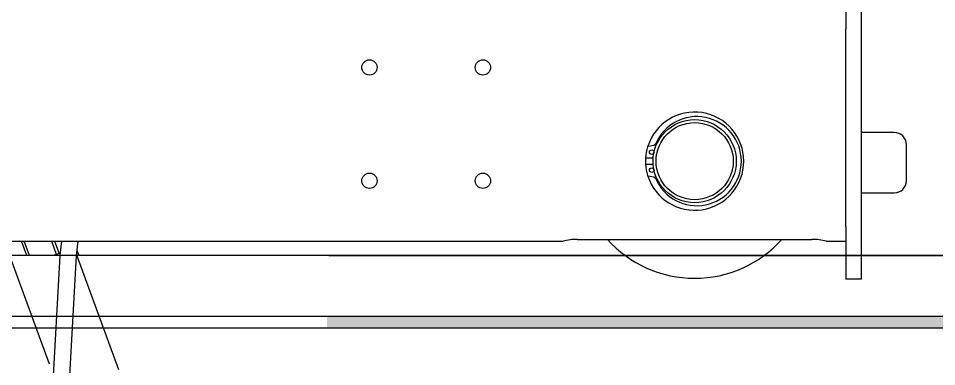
# Model space of a CAD drawing. Extents: x -599358 to 2865263, y -1062760 to 486533.
# Drawn here: x 1860862 to 1861522, y -664066 to -663816 of the extents above; entities that cross this region are included whole.
import ezdxf

# ---------------------------------------------------------------- set-up
doc = ezdxf.new("R2010")
doc.units = 0
for name, color, linetype in [('1', 7, 'Continuous'), ('A-LIN-V', 9, 'Continuous'), ('GB894．1-86轴用弹性挡圈', 7, 'Continuous'), ('N040301-0000177_', 7, 'Continuous'), ('N040413-0000113_', 7, 'Continuous'), ('N080101-0000117', 7, 'Continuous'), ('N080101-0000215_', 7, 'Continuous'), ('N090101-0000023_', 7, 'Continuous'), ('N090103-0000003_', 7, 'Continuous'), ('主', 7, 'Continuous'), ('主梁佹爮鏉', 7, 'Continuous')]:
    doc.layers.add(name, color=color, linetype=linetype)

# ---------------------------------------------------------------- blocks, each defined once
blk = doc.blocks.new('23423wer')
at = {"layer": 'A-LIN-V'}
h = blk.add_hatch(color=1, dxfattribs=at)
h.dxf.hatch_style = 1
edge = h.paths.add_edge_path()
edge.add_spline(control_points=[(-1672257.2, 541877.1), (-1672257.17, 541879.23), (-1672257.14, 541881.36), (-1672257.1, 541883.5)], knot_values=[-38.32518, -38.32518, -38.32518, -38.32518, -31.932828, -31.932828, -31.932828, -31.932828], degree=3, periodic=0)
edge.add_line((-1672257.1, 541883.5), (-1672254.39, 541883.5))
edge.add_line((-1672254.39, 541883.5), (-1671666.48, 541883.5))
edge.add_line((-1671666.48, 541883.5), (-1671665.73, 541877.1))
edge.add_line((-1671665.73, 541877.1), (-1672257.2, 541877.1))
at = {"layer": '1', "color": 1, "linetype": 'Continuous'}
for p, q in [((-1672415.99, 541915.5), (-1672418.76, 541923.1)), ((-1672414.52, 541915.5), (-1672417.29, 541923.1)), ((-1672400.22, 541916.09), (-1672402.77, 541923.1)), ((-1672401.31, 541923.1), (-1672398.93, 541916.56)), ((-1672425.08, 541915.5), (-1672404.2, 541858.14)), ((-1672398.93, 541916.56), (-1672401.84, 541915.5)), ((-1672389.61, 541915.92), (-1672389.45, 541915.5)), ((-1672389.61, 541915.92), (-1672367.54, 541855.29)), ((-1672389.41, 541917.89), (-1672388.54, 541915.5))]:
    blk.add_line(p, q, dxfattribs=at)
at = {"layer": 'A-LIN-V', "color": 1}
for p, q in [((-1667588.3, 541915.5), (-1674651.93, 541915.5)), ((-1672256.29, 541915.5), (-1667588.3, 541915.5)), ((-1674651.93, 541883.5), (-1672256.29, 541883.5)), ((-1672256.29, 541883.5), (-1667428.3, 541883.5)), ((-1668701.94, 541877.1), (-1674651.93, 541877.1))]:
    blk.add_line(p, q, dxfattribs=at)
at = {"layer": 'GB894．1-86轴用弹性挡圈', "color": 1, "linetype": 'Continuous'}
for p, q in [((-1672087.23, 541973.5), (-1672084.24, 541974.02)), ((-1672084.66, 541967.1), (-1672088.75, 541967.1)), ((-1672088.75, 541963.9), (-1672084.66, 541963.9)), ((-1672084.24, 541956.97), (-1672087.23, 541957.5))]:
    blk.add_line(p, q, dxfattribs=at)
for centre in [(-1672085.42, 541970.3), (-1672085.42, 541960.7)]:
    blk.add_circle(centre, 1.2, dxfattribs=at)
for centre, radius, start, end in [((-1672061.62, 541965.5), 23.6, 203.0473, 156.9527), ((-1672062.72, 541965.5), 26.08, 163.0301, 176.4827), ((-1672087.13, 541972.95), 0.56, 100, 163.0301), ((-1672084.45, 541975.21), 1.2, 280, 336.9527), ((-1672062.72, 541965.5), 26.08, 183.5173, 196.9699), ((-1672087.13, 541958.05), 0.56, 196.9699, 260), ((-1672084.45, 541955.79), 1.2, 23.0473, 80)]:
    blk.add_arc(centre, radius, start, end, dxfattribs=at)
at = {"layer": 'N040301-0000177_', "color": 1, "linetype": 'Continuous'}
for p, q in [((-1671982.72, 542047.1), (-1671982.72, 542039.1)), ((-1671974.72, 542047.1), (-1671974.72, 542039.1)), ((-1671982.72, 542039.1), (-1671982.72, 542035.53)), ((-1671974.72, 542039.1), (-1671974.72, 541911.1)), ((-1671982.72, 541930.67), (-1671982.72, 541911.1)), ((-1671982.72, 541911.1), (-1671982.72, 541903.1)), ((-1671974.72, 541911.1), (-1671974.72, 541903.1)), ((-1671974.72, 541903.1), (-1671982.72, 541903.1))]:
    blk.add_line(p, q, dxfattribs=at)
at = {"layer": 'N040413-0000113_', "color": 1, "linetype": 'Continuous'}
for p, q in [((-1671982.72, 542027.1), (-1671982.72, 542035.53)), ((-1671982.72, 541939.1), (-1671982.72, 542027.1)), ((-1671982.72, 541930.67), (-1671982.72, 541939.1)), ((-1672695.06, 541923.1), (-1672132.35, 541923.1)), ((-1672124.72, 541924.11), (-1672000.72, 541924.11)), ((-1671993.09, 541923.1), (-1671982.72, 541923.1))]:
    blk.add_line(p, q, dxfattribs=at)
for centre in [(-1672234.72, 542015.1), (-1672174.72, 542015.1), (-1672234.72, 541955.1), (-1672174.72, 541955.1)]:
    blk.add_circle(centre, 4.04, dxfattribs=at)
for centre, radius, start, end in [((-1672062.72, 541965.5), 26, 0, 162.3885), ((-1672062.72, 541965.5), 26, 176.4719, 183.5281), ((-1672062.72, 541965.5), 26, 197.6115, 360), ((-1672125.18, 541898.33), 25.78, 88.9683, 106.1394), ((-1672000.26, 541898.28), 25.84, 73.8783, 91.014)]:
    blk.add_arc(centre, radius, start, end, dxfattribs=at)
at = {"layer": 'N080101-0000117', "color": 1, "linetype": 'Continuous'}
for p, q in [((-1671957.12, 541980.7), (-1671974.72, 541980.7)), ((-1671950.72, 541955.1), (-1671950.72, 541974.3)), ((-1671974.72, 541948.7), (-1671957.12, 541948.7))]:
    blk.add_line(p, q, dxfattribs=at)
for centre, start, end in [((-1671957.12, 541974.3), 0, 90), ((-1671957.12, 541955.1), 270, 360)]:
    blk.add_arc(centre, 6.4, start, end, dxfattribs=at)
at = {"layer": 'N080101-0000215_', "color": 1, "linetype": 'Continuous'}
for p, q in [((-1672397.69, 541923.1), (-1672398.45, 541915.5)), ((-1672389.65, 541915.5), (-1672388.89, 541923.1)), ((-1672398.45, 541915.5), (-1672418.72, 541553.14)), ((-1672409.92, 541553.14), (-1672389.65, 541915.5))]:
    blk.add_line(p, q, dxfattribs=at)
at = {"layer": 'N090101-0000023_', "color": 1, "linetype": 'Continuous'}
blk.add_arc((-1672062.72, 541965.5), 62, 221.8781, 318.1219, dxfattribs=at)
at = {"layer": 'N090103-0000003_', "color": 1, "linetype": 'Continuous'}
for radius in [22, 20.4]:
    blk.add_circle((-1672062.72, 541965.5), radius, dxfattribs=at)
at = {"layer": '主', "color": 1, "linetype": 'Continuous'}
blk.add_line((-1672026.06, 541915.5), (-1671982.72, 541915.5), dxfattribs=at)
at = {"layer": '主梁佹爮鏉', "color": 1, "linetype": 'Continuous'}
for p, q in [((-1672414.52, 541915.5), (-1672415.99, 541915.5)), ((-1672099.38, 541915.5), (-1672388.54, 541915.5)), ((-1671982.72, 541915.5), (-1672026.06, 541915.5))]:
    blk.add_line(p, q, dxfattribs=at)

msp = doc.modelspace()

# ---------------------------------------------------------------- block references
at = {"xscale": 1.35874988235309, "yscale": 1.35874988235309, "zscale": 1.35874988235309}
msp.add_blockref('23423wer', (4133263.37, -1400314.16), dxfattribs=at)

doc.saveas('drawing.dxf')
